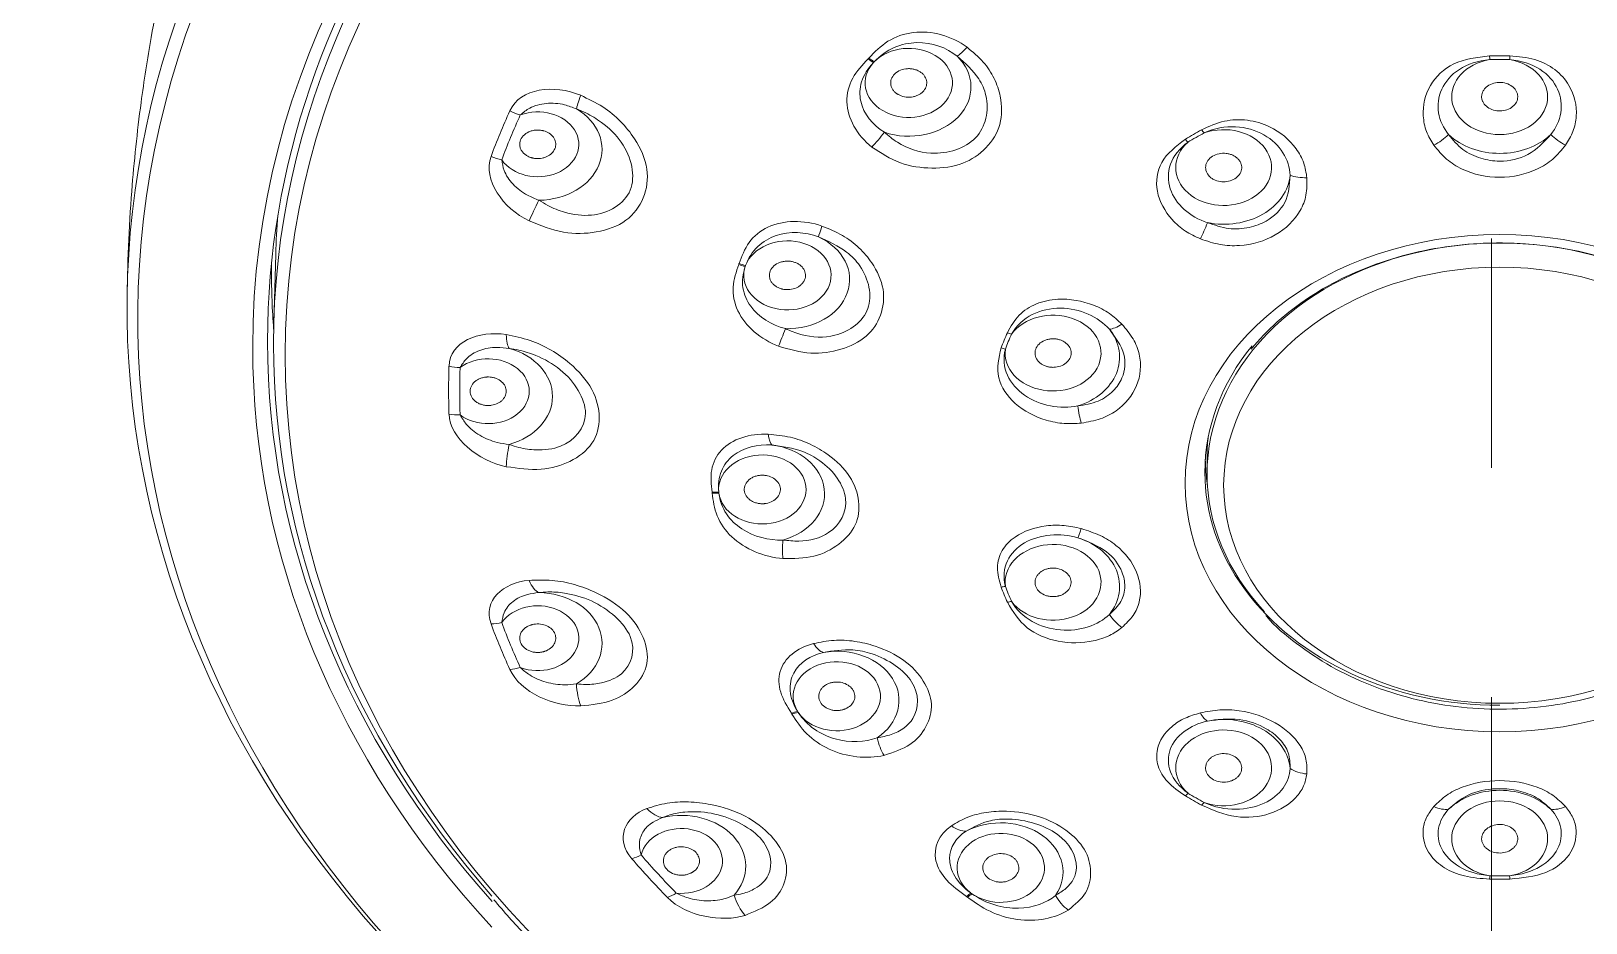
# Model space of a CAD drawing. Extents: x 900 to 2324, y -1513 to 827.
# Drawn here: x 1713.7 to 1756.74, y -724.29 to -699.6 of the extents above; entities that cross this region are included whole.
import ezdxf

# ---------------------------------------------------------------- set-up
doc = ezdxf.new("R2010")
doc.units = 0
doc.header["$LTSCALE"] = 4
doc.header["$MEASUREMENT"] = 0
doc.linetypes.add('CENTER2', pattern=[28.575, 19.05, -3.175, 3.175, -3.175])
doc.layers.add('1', color=7, linetype='CONTINUOUS')
doc.layers.add('Cneter', color=1, linetype='CENTER2', lineweight=13)

msp = doc.modelspace()

# ---------------------------------------------------------------- linework, layer by layer
at = {"layer": '1', "color": 7, "linetype": 'Continuous', "lineweight": 18}
for p, q in [((1720.476, -705.77), (1720.422, -707.663)), ((1746.257, -711.378), (1746.257, -711.863))]:
    msp.add_line(p, q, dxfattribs=at)
at = {"layer": '1', "color": 7, "linetype": 'Continuous', "lineweight": 13}
for centre, major_axis, ratio, start_param, end_param in [((1754.357, -707.536), (37.699, 0), 0.790155, 5.156583, 10.55138), ((1754.357, -708.345), (-34.52, 0), 0.790155, 3.141593, 6.283185), ((1737.998, -701.03), (1.209, 0), 0.790155, 2.51018, 8.762594), ((1739.738, -699.658), (-0.475, -0.643), 0.18333, 0.372338, 1.069202), ((1754.357, -711.678), (-14.424, 0), 0.790155, 4.69308, 4.731698), ((1754.357, -710.778), (21.895, 0), 0.790155, 2.493937, 2.495651), ((1754.357, -710.792), (21.709, 0), 0.790155, 2.493937, 2.495651), ((1737.998, -701.145), (-1.723, 0), 0.790155, 1.168192, 3.821397), ((1754.357, -701.412), (1.328, 0), 0.790155, 1.780257, 7.64452), ((1754.357, -711.684), (14.302, 0), 0.790155, 1.551487, 1.590105), ((1729.187, -700.877), (-0.385, -0.923), 0.069891, 5.30923, 5.987258), ((1754.357, -709.537), (-29.098, 0), 0.790155, 5.940229, 5.997824), ((1727.728, -702.73), (1.136, 0), 0.790155, 3.645275, 8.292777), ((1754.357, -709.567), (28.789, 0), 0.790155, 2.798636, 2.856231), ((1727.728, -702.874), (-1.779, 0), 0.790155, 1.589334, 4.065533), ((1737.121, -702.396), (-0.496, -0.628), 0.201371, 1.028996, 1.72586), ((1746.716, -703.374), (1.328, 0), 0.790155, 2.408576, 8.272839), ((1754.357, -711.678), (-14.424, 0), 0.790155, 5.321398, 5.360017), ((1754.357, -711.684), (14.302, 0), 0.790155, 2.179806, 2.218424), ((1752.549, -702.345), (-0.651, -0.465), 0.42584, 1.252545, 1.894), ((1754.357, -701.527), (-1.842, 0), 0.790155, 0.696206, 2.445387), ((1756.165, -702.345), (-0.651, 0.465), 0.42584, 1.247593, 1.889048), ((1746.716, -703.488), (-1.842, 0), 0.790155, 1.324524, 3.073705), ((1749.067, -703.239), (-0.797, -0.065), 0.516767, 0.830444, 1.4719), ((1727.772, -704.317), (-0.439, -0.898), 0.027536, 4.683208, 5.361237), ((1735.754, -704.565), (-0.262, -0.756), 0.015481, 5.319461, 6.016325), ((1746.141, -704.919), (-0.294, -0.744), 0.137649, 1.008542, 1.649998), ((1754.357, -711.863), (-8.1, 0), 0.790155, 3.141593, 5.631894), ((1734.64, -706.359), (1.209, 0), 0.790155, 2.879779, 9.132193), ((1734.64, -706.474), (-1.723, 0), 0.790155, 1.537791, 4.190996), ((1754.357, -710.778), (21.895, 0), 0.790155, 2.863537, 2.86525), ((1754.357, -710.792), (21.709, 0), 0.790155, 2.863537, 2.86525), ((1741.993, -708.51), (1.328, 0), 0.790155, 3.036895, 8.901158), ((1727.148, -707.432), (-0.155, -0.988), 0.252062, 5.362069, 6.040098), ((1734.566, -707.865), (-0.285, -0.748), 0.006264, 0.917112, 1.613975), ((1754.357, -711.678), (-14.424, 0), 0.790155, 5.949717, 5.988335), ((1754.357, -711.684), (14.302, 0), 0.790155, 2.808124, 2.846742), ((1741.993, -708.624), (-1.842, 0), 0.790155, 1.952843, 3.702024), ((1743.989, -707.259), (-0.58, -0.551), 0.3757, 0.441364, 1.082819), ((1754.357, -708.345), (-34.52, 0), 0.790155, 0, 0.629497), ((1726.357, -709.71), (-1.779, 0), 0.790155, 1.903493, 4.379692), ((1754.357, -709.537), (-29.098, 0), 0.790155, 6.254388, 6.311983), ((1726.357, -709.567), (1.136, 0), 0.790155, 3.959434, 8.606936), ((1754.357, -709.567), (28.789, 0), 0.790155, 3.112795, 3.17039), ((1742.872, -709.977), (0.098, -0.794), 0.237725, 4.681171, 5.322626), ((1727.148, -711.049), (-0.212, -0.977), 0.207528, 4.74651, 5.424539), ((1734.283, -710.278), (-0.037, -0.799), 0.234951, 5.362384, 6.059247), ((1733.945, -712.286), (1.209, 0), 0.790155, 3.249378, 9.501792), ((1733.945, -712.401), (-1.723, 0), 0.790155, 1.90739, 4.560595), ((1754.357, -710.778), (21.895, 0), 0.790155, 3.233136, 3.234849), ((1754.357, -710.792), (21.709, 0), 0.790155, 3.233136, 3.234849), ((1742.872, -712.87), (-0.208, -0.772), 0.056522, 0.242482, 0.883937), ((1741.993, -714.973), (-1.842, 0), 0.790155, 2.581161, 4.330343), ((1734.683, -713.694), (-0.061, -0.798), 0.212439, 4.718598, 5.415462), ((1741.993, -714.858), (1.328, 0), 0.790155, 3.665213, 9.529476), ((1727.772, -714.165), (0.091, -0.996), 0.432054, 5.368556, 6.046585), ((1727.728, -716.547), (-1.779, 0), 0.790155, 2.217652, 4.693852), ((1754.357, -711.678), (-14.424, 0), 0.790155, 0.29485, 0.333468), ((1754.357, -711.684), (14.302, 0), 0.790155, 3.436443, 3.475061), ((1754.357, -711.812), (8.162, 0), 0.790155, 3.665551, 4.712389), ((1727.728, -716.404), (1.136, 0), 0.790155, 4.273594, 8.921095), ((1743.989, -715.587), (0.511, -0.615), 0.556904, 4.516601, 5.158057), ((1754.357, -709.537), (-29.098, 0), 0.790155, 0.285362, 0.342957), ((1754.357, -709.567), (28.789, 0), 0.790155, 3.426954, 3.484549), ((1735.523, -716.025), (0.202, -0.774), 0.44544, 5.337326, 6.034189), ((1736.006, -718.012), (1.209, 0), 0.790155, 3.618977, 9.871391), ((1736.006, -718.127), (-1.723, 0), 0.790155, 2.276989, 4.930194), ((1729.187, -717.605), (0.03, -1), 0.3897, 4.764865, 5.442893), ((1754.357, -710.778), (21.895, 0), 0.790155, 3.602735, 3.604448), ((1754.357, -710.792), (21.709, 0), 0.790155, 3.602735, 3.604448), ((1746.141, -717.928), (0.189, -0.777), 0.318853, 5.403993, 6.045448), ((1746.716, -720.109), (-1.842, 0), 0.790155, 3.20948, 4.958661), ((1737.458, -719.096), (0.177, -0.78), 0.425202, 4.701083, 5.397947), ((1746.716, -719.994), (1.328, 0), 0.790155, 4.293532, 10.157795), ((1749.067, -719.607), (0.796, -0.078), 0.69797, 4.082197, 4.723652), ((1754.357, -711.678), (-14.424, 0), 0.790155, 0.923169, 0.961787), ((1754.357, -711.684), (14.302, 0), 0.790155, 4.064761, 4.10338), ((1754.357, -722.071), (-1.842, 0), 0.790155, 3.837798, 5.58698), ((1754.357, -721.956), (1.328, 0), 0.790155, 4.92185, 10.786113), ((1730.999, -720.415), (0.359, -0.933), 0.592247, 5.317737, 5.995766), ((1731.705, -722.715), (-1.779, 0), 0.790155, 2.531812, 5.008011), ((1752.549, -720.501), (0.6, -0.53), 0.607043, 5.181947, 5.823402), ((1756.165, -720.501), (0.6, 0.53), 0.607043, 3.601376, 4.242831), ((1731.705, -722.571), (1.136, 0), 0.790155, 4.587753, 9.235255), ((1739.306, -721.03), (0.458, -0.656), 0.61852, 5.225567, 5.92243), ((1740.546, -722.762), (1.209, 0), 0.790155, 3.988576, 10.24099), ((1740.546, -722.877), (-1.723, 0), 0.790155, 2.646588, 5.299793), ((1754.357, -709.537), (-29.098, 0), 0.790155, 0.599521, 0.657116), ((1754.357, -709.567), (28.789, 0), 0.790155, 3.741114, 3.798709), ((1754.357, -711.678), (-14.424, 0), 0.790155, 1.551487, 1.590105), ((1754.357, -711.684), (14.302, 0), 0.790155, 4.69308, 4.731698), ((1733.69, -723.341), (0.292, -0.956), 0.556219, 4.729444, 5.407473), ((1754.357, -710.792), (21.709, 0), 0.790155, 3.972334, 3.974047), ((1754.357, -710.778), (21.895, 0), 0.790155, 3.972334, 3.974047), ((1742.515, -723.341), (0.431, -0.674), 0.60329, 4.599472, 5.296335)]:
    msp.add_ellipse(centre, major_axis=major_axis, ratio=ratio, start_param=start_param, end_param=end_param, dxfattribs=at)
at = {"layer": '1', "color": 7, "linetype": 'Continuous', "lineweight": 18}
for centre, major_axis, ratio, start_param, end_param in [((1754.357, -708.18), (34.11, 0), 0.790155, 0, 3.141593), ((1754.357, -707.254), (-37.999, 0), 0.790155, 5.627397, 6.920378), ((1754.357, -708.266), (-33.944, 0), 0.790155, 5.595275, 6.283185), ((1737.022, -699.976), (-0.579, 0.552), 0.489427, 1.773217, 2.007632), ((1737.044, -699.953), (0.578, -0.553), 0.488794, 4.91568, 5.150095), ((1754.081, -699.895), (-0.012, 0.8), 0.011834, 2.076794, 2.23044), ((1754.633, -699.895), (-0.012, -0.8), 0.011834, 0.911152, 1.064799), ((1727.245, -701.305), (-0.911, 0.412), 0.577214, 1.512063, 1.825951), ((1746.176, -701.925), (0.386, -0.701), 0.350617, 5.125372, 5.279019), ((1745.729, -702.181), (-0.41, 0.687), 0.369764, 1.971146, 2.124793), ((1726.733, -702.551), (0.937, -0.348), 0.588121, 4.613484, 4.927372), ((1754.357, -706.373), (-33.89, 0), 0.790155, 6.220452, 6.260703), ((1754.357, -706.25), (-34, 0), 0.790155, 6.274055, 6.283185), ((1754.357, -706.25), (-34, 0), 0.790155, 0, 0.059494), ((1733.472, -705.621), (-0.753, 0.27), 0.589653, 1.54494, 1.779354), ((1733.482, -705.593), (0.752, -0.272), 0.589366, 4.687755, 4.92217), ((1740.843, -707.495), (0.733, -0.321), 0.579144, 4.807386, 4.961032), ((1754.357, -711.863), (-8.1, 0), 0.790155, 5.631894, 6.283185), ((1754.357, -708.18), (34.11, 0), 0.790155, 3.141593, 3.755087), ((1754.357, -708.266), (-33.944, 0), 0.790155, 0, 0.605935), ((1740.673, -707.91), (-0.747, 0.287), 0.586457, 1.638854, 1.792501), ((1754.357, -711.812), (8.162, 0), 0.790155, 2.567172, 3.141593), ((1725.58, -708.299), (-0.999, 0.036), 0.612653, 1.279239, 1.593127), ((1725.58, -709.609), (0.999, 0.036), 0.612653, 4.37617, 4.690058), ((1754.357, -711.378), (8.1, 0), 0.790155, 3.061138, 3.141593), ((1754.357, -711.378), (8.15, 0), 0.790155, 3.152785, 3.260973), ((1754.357, -711.812), (8.162, 0), 0.790155, 3.141593, 3.665552), ((1754.357, -711.863), (-8.1, 0), 0.790155, 0, 0.637449), ((1732.739, -711.87), (0.795, 0.092), 0.610341, 4.407184, 4.641599), ((1732.743, -711.899), (-0.794, -0.094), 0.610244, 1.264274, 1.498689), ((1740.673, -714.478), (0.747, 0.287), 0.586457, 4.337038, 4.490685), ((1740.843, -714.893), (-0.733, -0.321), 0.579144, 1.168506, 1.322153), ((1726.733, -715.358), (-0.937, -0.348), 0.588121, 1.041925, 1.355813), ((1727.245, -716.603), (0.911, 0.412), 0.577214, 4.143346, 4.457234), ((1734.916, -717.934), (0.677, 0.426), 0.548886, 4.145622, 4.380037), ((1734.933, -717.961), (-0.676, -0.427), 0.548418, 1.002967, 1.237381), ((1745.729, -720.206), (0.41, 0.687), 0.369764, 4.004746, 4.158392), ((1746.176, -720.463), (-0.386, -0.701), 0.350617, 0.85052, 1.004166), ((1730.589, -721.789), (-0.756, -0.654), 0.50602, 0.844351, 1.158239), ((1754.081, -722.492), (0.012, 0.8), 0.011834, 3.899098, 4.052745), ((1754.633, -722.492), (0.012, -0.8), 0.011834, 5.372033, 5.52568), ((1731.563, -722.849), (0.716, 0.699), 0.485274, 3.956021, 4.26991), ((1739.718, -722.968), (0.468, 0.649), 0.413301, 3.957805, 4.19222), ((1739.746, -722.988), (-0.467, -0.65), 0.412525, 0.815539, 1.049953)]:
    msp.add_ellipse(centre, major_axis=major_axis, ratio=ratio, start_param=start_param, end_param=end_param, dxfattribs=at)
at = {"layer": '1', "color": 7, "linetype": 'Continuous', "lineweight": 13}
for centre, major_axis in [((1754.357, -708.558), (33.622, 0)), ((1754.357, -712.112), (-8.709, 0)), ((1754.357, -712.169), (7.641, 0))]:
    msp.add_ellipse(centre, major_axis=major_axis, ratio=0.790155, dxfattribs=at)
at = {"layer": '1', "color": 7, "linetype": 'Continuous', "lineweight": 18}
for points, knots in [([(1726.935, -678.841), (1726.449, -679.398), (1725.618, -680.404), (1724.595, -681.769), (1723.808, -682.897), (1723.108, -683.964), (1722.387, -685.141), (1721.577, -686.572), (1720.786, -688.113), (1720.057, -689.695), (1719.419, -691.225), (1718.811, -692.856), (1718.18, -694.791), (1717.668, -696.675), (1717.283, -698.39), (1716.991, -699.914), (1716.702, -701.783), (1716.445, -704.229), (1716.367, -706.073), (1716.358, -707.1)], [0, 0, 0, 0, 0.073159, 0.128421, 0.166706, 0.205894, 0.252033, 0.300947, 0.366045, 0.420507, 0.470557, 0.527281, 0.590481, 0.669456, 0.716247, 0.761084, 0.820335, 0.900163, 1, 1, 1, 1]), ([(1738.297, -700.714), (1738.284, -700.706), (1738.256, -700.691), (1738.197, -700.666), (1738.117, -700.644), (1738.015, -700.633), (1737.879, -700.64), (1737.717, -700.69), (1737.568, -700.807), (1737.503, -700.937), (1737.495, -701.047), (1737.51, -701.128), (1737.545, -701.204), (1737.599, -701.273), (1737.65, -701.316), (1737.688, -701.341), (1737.715, -701.356), (1737.79, -701.395), (1737.929, -701.431), (1738.088, -701.424), (1738.206, -701.392), (1738.287, -701.355), (1738.358, -701.308), (1738.436, -701.231), (1738.498, -701.115), (1738.503, -700.963), (1738.447, -700.844), (1738.38, -700.774), (1738.335, -700.738), (1738.31, -700.722), (1738.297, -700.714)], [0, 0, 0, 0, 0.015625, 0.03125, 0.0625, 0.09375, 0.125, 0.1875, 0.25, 0.3125, 0.34375, 0.375, 0.40625, 0.4375, 0.46875, 0.476562, 0.484375, 0.5, 0.5625, 0.625, 0.65625, 0.6875, 0.71875, 0.75, 0.8125, 0.875, 0.9375, 0.96875, 0.984375, 1, 1, 1, 1]), ([(1754.857, -701.412), (1754.857, -701.399), (1754.855, -701.372), (1754.845, -701.32), (1754.821, -701.257), (1754.772, -701.187), (1754.686, -701.106), (1754.543, -701.034), (1754.341, -701.006), (1754.14, -701.044), (1754.002, -701.125), (1753.923, -701.21), (1753.881, -701.282), (1753.862, -701.346), (1753.857, -701.392), (1753.857, -701.418), (1753.859, -701.456), (1753.871, -701.514), (1753.916, -701.61), (1754.014, -701.713), (1754.181, -701.792), (1754.373, -701.817), (1754.564, -701.783), (1754.725, -701.694), (1754.814, -701.586), (1754.851, -701.488), (1754.857, -701.437), (1754.857, -701.412)], [0, 0, 0, 0, 0.015625, 0.03125, 0.0625, 0.09375, 0.125, 0.1875, 0.25, 0.3125, 0.375, 0.40625, 0.4375, 0.46875, 0.484375, 0.492188, 0.5, 0.53125, 0.5625, 0.625, 0.6875, 0.75, 0.8125, 0.875, 0.9375, 0.96875, 1, 1, 1, 1]), ([(1728.8, -701.752), (1728.692, -701.709), (1728.422, -701.603), (1727.962, -701.573), (1727.526, -701.685), (1727.328, -701.849), (1727.245, -701.918)], [0, 0, 0, 0, 0.200427, 0.49953, 0.790892, 1, 1, 1, 1]), ([(1727.882, -702.354), (1727.874, -702.352), (1727.857, -702.348), (1727.823, -702.342), (1727.763, -702.334), (1727.676, -702.334), (1727.573, -702.351), (1727.446, -702.396), (1727.313, -702.489), (1727.224, -702.645), (1727.224, -702.789), (1727.269, -702.895), (1727.323, -702.967), (1727.394, -703.028), (1727.464, -703.068), (1727.516, -703.089), (1727.547, -703.099), (1727.566, -703.104), (1727.582, -703.108), (1727.598, -703.112), (1727.626, -703.117), (1727.714, -703.129), (1727.825, -703.123), (1727.941, -703.09), (1728.046, -703.041), (1728.152, -702.954), (1728.226, -702.821), (1728.234, -702.673), (1728.173, -702.532), (1728.072, -702.436), (1727.972, -702.383), (1727.915, -702.363), (1727.886, -702.355), (1727.882, -702.354)], [0, 0, 0, 0, 0.007812, 0.015625, 0.03125, 0.0625, 0.09375, 0.125, 0.1875, 0.25, 0.3125, 0.34375, 0.375, 0.40625, 0.4375, 0.453125, 0.460938, 0.46875, 0.472656, 0.476562, 0.484375, 0.5, 0.5625, 0.59375, 0.625, 0.6875, 0.75, 0.8125, 0.875, 0.9375, 0.96875, 0.996094, 1, 1, 1, 1]), ([(1726.733, -703.163), (1726.747, -703.26), (1726.782, -703.492), (1727.026, -703.849), (1727.384, -704.13), (1727.654, -704.237), (1727.76, -704.279)], [0, 0, 0, 0, 0.208279, 0.500324, 0.801781, 1, 1, 1, 1]), ([(1747.12, -703.141), (1747.111, -703.131), (1747.09, -703.11), (1747.043, -703.073), (1746.976, -703.033), (1746.885, -702.999), (1746.755, -702.974), (1746.585, -702.981), (1746.401, -703.053), (1746.267, -703.177), (1746.215, -703.306), (1746.215, -703.412), (1746.235, -703.49), (1746.267, -703.55), (1746.296, -703.589), (1746.315, -703.611), (1746.346, -703.641), (1746.398, -703.682), (1746.506, -703.739), (1746.662, -703.776), (1746.856, -703.763), (1747.03, -703.694), (1747.159, -703.578), (1747.223, -703.431), (1747.215, -703.302), (1747.172, -703.206), (1747.139, -703.162), (1747.12, -703.141)], [0, 0, 0, 0, 0.015625, 0.03125, 0.0625, 0.09375, 0.125, 0.1875, 0.25, 0.3125, 0.375, 0.40625, 0.4375, 0.46875, 0.484375, 0.492188, 0.5, 0.53125, 0.5625, 0.625, 0.6875, 0.75, 0.8125, 0.875, 0.9375, 0.96875, 1, 1, 1, 1]), ([(1747.477, -708.402), (1747.695, -708.135), (1748.182, -707.625), (1749.069, -706.945), (1750.085, -706.374), (1751.203, -705.929), (1752.393, -705.623), (1753.458, -705.485), (1754.115, -705.462), (1754.357, -705.462)], [0, 0, 0, 0, 0.148784, 0.301881, 0.454578, 0.607051, 0.759409, 0.911703, 1, 1, 1, 1]), ([(1754.357, -705.462), (1754.573, -705.462), (1755.203, -705.481), (1756.242, -705.608), (1757.434, -705.905), (1758.556, -706.338), (1759.569, -706.903), (1760.283, -707.411), (1760.612, -707.748), (1760.688, -707.832)], [0, 0, 0, 0, 0.088697, 0.260068, 0.431487, 0.602833, 0.774127, 0.945438, 1, 1, 1, 1]), ([(1734.774, -705.978), (1734.758, -705.975), (1734.726, -705.969), (1734.659, -705.963), (1734.574, -705.965), (1734.474, -705.983), (1734.35, -706.029), (1734.222, -706.122), (1734.137, -706.274), (1734.136, -706.414), (1734.178, -706.518), (1734.229, -706.589), (1734.297, -706.65), (1734.378, -706.699), (1734.446, -706.724), (1734.493, -706.737), (1734.525, -706.744), (1734.613, -706.758), (1734.759, -706.752), (1734.904, -706.701), (1734.999, -706.637), (1735.058, -706.58), (1735.102, -706.515), (1735.14, -706.421), (1735.145, -706.295), (1735.08, -706.152), (1734.973, -706.057), (1734.879, -706.011), (1734.821, -705.99), (1734.79, -705.982), (1734.774, -705.978)], [0, 0, 0, 0, 0.015625, 0.03125, 0.0625, 0.09375, 0.125, 0.1875, 0.25, 0.3125, 0.34375, 0.375, 0.40625, 0.4375, 0.46875, 0.476562, 0.484375, 0.5, 0.5625, 0.625, 0.65625, 0.6875, 0.71875, 0.75, 0.8125, 0.875, 0.9375, 0.96875, 0.984375, 1, 1, 1, 1]), ([(1726.938, -708.382), (1726.824, -708.367), (1726.541, -708.33), (1726.111, -708.411), (1725.754, -708.622), (1725.632, -708.827), (1725.58, -708.912)], [0, 0, 0, 0, 0.200427, 0.49953, 0.790892, 1, 1, 1, 1]), ([(1742.147, -708.134), (1742.132, -708.13), (1742.1, -708.123), (1742.034, -708.114), (1741.95, -708.114), (1741.851, -708.128), (1741.727, -708.168), (1741.595, -708.253), (1741.5, -708.397), (1741.483, -708.559), (1741.538, -708.688), (1741.617, -708.774), (1741.69, -708.827), (1741.761, -708.861), (1741.814, -708.879), (1741.846, -708.887), (1741.893, -708.898), (1741.965, -708.907), (1742.095, -708.902), (1742.249, -708.86), (1742.396, -708.76), (1742.485, -708.623), (1742.503, -708.469), (1742.447, -708.321), (1742.344, -708.22), (1742.238, -708.162), (1742.178, -708.142), (1742.147, -708.134)], [0, 0, 0, 0, 0.015625, 0.03125, 0.0625, 0.09375, 0.125, 0.1875, 0.25, 0.3125, 0.375, 0.40625, 0.4375, 0.46875, 0.484375, 0.492188, 0.5, 0.53125, 0.5625, 0.625, 0.6875, 0.75, 0.8125, 0.875, 0.9375, 0.96875, 1, 1, 1, 1]), ([(1726.357, -709.172), (1726.348, -709.172), (1726.331, -709.172), (1726.296, -709.174), (1726.236, -709.182), (1726.153, -709.203), (1726.062, -709.244), (1725.958, -709.318), (1725.868, -709.439), (1725.845, -709.609), (1725.901, -709.745), (1725.986, -709.836), (1726.065, -709.891), (1726.156, -709.932), (1726.238, -709.952), (1726.296, -709.96), (1726.33, -709.962), (1726.35, -709.962), (1726.367, -709.962), (1726.383, -709.962), (1726.412, -709.96), (1726.5, -709.95), (1726.604, -709.917), (1726.701, -709.857), (1726.782, -709.785), (1726.848, -709.676), (1726.866, -709.532), (1726.816, -709.389), (1726.704, -709.269), (1726.57, -709.203), (1726.454, -709.177), (1726.392, -709.172), (1726.361, -709.172), (1726.357, -709.172)], [0, 0, 0, 0, 0.007812, 0.015625, 0.03125, 0.0625, 0.09375, 0.125, 0.1875, 0.25, 0.3125, 0.34375, 0.375, 0.40625, 0.4375, 0.453125, 0.460938, 0.46875, 0.472656, 0.476562, 0.484375, 0.5, 0.5625, 0.59375, 0.625, 0.6875, 0.75, 0.8125, 0.875, 0.9375, 0.96875, 0.996094, 1, 1, 1, 1]), ([(1725.58, -710.222), (1725.631, -710.31), (1725.754, -710.523), (1726.112, -710.804), (1726.542, -710.987), (1726.826, -711.024), (1726.938, -711.039)], [0, 0, 0, 0, 0.208279, 0.500324, 0.801781, 1, 1, 1, 1]), ([(1733.896, -711.893), (1733.879, -711.894), (1733.847, -711.898), (1733.782, -711.911), (1733.703, -711.937), (1733.618, -711.983), (1733.524, -712.061), (1733.447, -712.185), (1733.437, -712.351), (1733.5, -712.481), (1733.587, -712.567), (1733.667, -712.619), (1733.758, -712.656), (1733.856, -712.678), (1733.931, -712.682), (1733.981, -712.681), (1734.013, -712.678), (1734.102, -712.666), (1734.236, -712.619), (1734.347, -712.53), (1734.407, -712.443), (1734.435, -712.373), (1734.447, -712.3), (1734.44, -712.201), (1734.387, -712.083), (1734.26, -711.968), (1734.117, -711.91), (1734.009, -711.893), (1733.945, -711.891), (1733.912, -711.892), (1733.896, -711.893)], [0, 0, 0, 0, 0.015625, 0.03125, 0.0625, 0.09375, 0.125, 0.1875, 0.25, 0.3125, 0.34375, 0.375, 0.40625, 0.4375, 0.46875, 0.476562, 0.484375, 0.5, 0.5625, 0.625, 0.65625, 0.6875, 0.71875, 0.75, 0.8125, 0.875, 0.9375, 0.96875, 0.984375, 1, 1, 1, 1]), ([(1747.887, -715.777), (1747.893, -715.786), (1748.126, -716.075), (1748.725, -716.563), (1749.676, -717.21), (1750.757, -717.721), (1751.92, -718.095), (1753.143, -718.321), (1754.394, -718.394), (1755.645, -718.312), (1756.867, -718.077), (1758.029, -717.693), (1759.106, -717.169), (1760.07, -716.516), (1760.897, -715.751), (1761.567, -714.89), (1762.063, -713.956), (1762.366, -712.991), (1762.452, -712.285), (1762.457, -711.915), (1762.457, -711.863)], [0, 0, 0, 0, 0.001863, 0.063469, 0.125304, 0.187297, 0.249386, 0.311528, 0.373702, 0.435903, 0.498134, 0.560396, 0.622683, 0.684966, 0.747192, 0.809278, 0.871128, 0.932666, 0.990473, 1, 1, 1, 1]), ([(1741.838, -714.483), (1741.823, -714.487), (1741.792, -714.496), (1741.732, -714.52), (1741.664, -714.558), (1741.595, -714.616), (1741.524, -714.706), (1741.481, -714.836), (1741.51, -714.996), (1741.617, -715.135), (1741.757, -715.214), (1741.885, -715.247), (1741.984, -715.256), (1742.067, -715.25), (1742.123, -715.24), (1742.155, -715.232), (1742.201, -715.219), (1742.266, -715.192), (1742.368, -715.129), (1742.461, -715.023), (1742.505, -714.873), (1742.476, -714.721), (1742.376, -714.589), (1742.219, -714.495), (1742.061, -714.461), (1741.932, -714.464), (1741.869, -714.475), (1741.838, -714.483)], [0, 0, 0, 0, 0.015625, 0.03125, 0.0625, 0.09375, 0.125, 0.1875, 0.25, 0.3125, 0.375, 0.40625, 0.4375, 0.46875, 0.484375, 0.492188, 0.5, 0.53125, 0.5625, 0.625, 0.6875, 0.75, 0.8125, 0.875, 0.9375, 0.96875, 1, 1, 1, 1]), ([(1727.76, -715.142), (1727.652, -715.155), (1727.383, -715.186), (1727.026, -715.366), (1726.783, -715.653), (1726.747, -715.877), (1726.733, -715.971)], [0, 0, 0, 0, 0.200427, 0.49953, 0.790892, 1, 1, 1, 1]), ([(1743.554, -715.747), (1743.245, -716.045), (1742.739, -716.221), (1741.927, -716.153), (1741.656, -716.075), (1741.181, -715.81), (1740.979, -715.618), (1740.843, -715.383)], [0, 0, 0, 0, 0.5, 0.5, 0.75, 0.75, 1, 1, 1, 1]), ([(1727.573, -716.028), (1727.565, -716.03), (1727.548, -716.035), (1727.516, -716.045), (1727.462, -716.067), (1727.391, -716.108), (1727.321, -716.169), (1727.251, -716.264), (1727.213, -716.401), (1727.256, -716.569), (1727.364, -716.685), (1727.48, -716.75), (1727.577, -716.784), (1727.679, -716.8), (1727.765, -716.799), (1727.823, -716.792), (1727.856, -716.786), (1727.875, -716.781), (1727.891, -716.777), (1727.907, -716.773), (1727.933, -716.764), (1728.013, -716.733), (1728.099, -716.676), (1728.168, -716.595), (1728.217, -716.507), (1728.238, -716.388), (1728.198, -716.246), (1728.095, -716.122), (1727.941, -716.036), (1727.787, -716.006), (1727.667, -716.01), (1727.606, -716.02), (1727.577, -716.027), (1727.573, -716.028)], [0, 0, 0, 0, 0.007812, 0.015625, 0.03125, 0.0625, 0.09375, 0.125, 0.1875, 0.25, 0.3125, 0.34375, 0.375, 0.40625, 0.4375, 0.453125, 0.460938, 0.46875, 0.472656, 0.476562, 0.484375, 0.5, 0.5625, 0.59375, 0.625, 0.6875, 0.75, 0.8125, 0.875, 0.9375, 0.96875, 0.996094, 1, 1, 1, 1]), ([(1727.245, -717.216), (1727.327, -717.288), (1727.525, -717.46), (1727.962, -717.642), (1728.423, -717.713), (1728.693, -717.681), (1728.8, -717.669)], [0, 0, 0, 0, 0.208279, 0.500324, 0.801781, 1, 1, 1, 1]), ([(1735.781, -717.659), (1735.766, -717.665), (1735.738, -717.678), (1735.683, -717.709), (1735.621, -717.756), (1735.564, -717.823), (1735.511, -717.922), (1735.496, -718.059), (1735.562, -718.217), (1735.681, -718.321), (1735.801, -718.375), (1735.899, -718.401), (1736.002, -718.41), (1736.103, -718.402), (1736.175, -718.385), (1736.22, -718.369), (1736.249, -718.358), (1736.327, -718.321), (1736.43, -718.239), (1736.493, -718.124), (1736.509, -718.026), (1736.503, -717.953), (1736.481, -717.881), (1736.429, -717.791), (1736.325, -717.696), (1736.155, -717.625), (1735.995, -717.611), (1735.886, -717.627), (1735.825, -717.643), (1735.796, -717.654), (1735.781, -717.659)], [0, 0, 0, 0, 0.015625, 0.03125, 0.0625, 0.09375, 0.125, 0.1875, 0.25, 0.3125, 0.34375, 0.375, 0.40625, 0.4375, 0.46875, 0.476562, 0.484375, 0.5, 0.5625, 0.625, 0.65625, 0.6875, 0.71875, 0.75, 0.8125, 0.875, 0.9375, 0.96875, 0.984375, 1, 1, 1, 1]), ([(1746.311, -719.762), (1746.302, -719.773), (1746.283, -719.795), (1746.253, -719.842), (1746.226, -719.904), (1746.213, -719.983), (1746.222, -720.089), (1746.284, -720.214), (1746.427, -720.33), (1746.618, -720.393), (1746.789, -720.391), (1746.917, -720.359), (1747.005, -720.32), (1747.067, -720.277), (1747.105, -720.243), (1747.125, -720.222), (1747.152, -720.19), (1747.185, -720.138), (1747.22, -720.039), (1747.217, -719.91), (1747.141, -719.769), (1747.004, -719.66), (1746.825, -719.599), (1746.628, -719.595), (1746.475, -719.641), (1746.373, -719.703), (1746.33, -719.742), (1746.311, -719.762)], [0, 0, 0, 0, 0.015625, 0.03125, 0.0625, 0.09375, 0.125, 0.1875, 0.25, 0.3125, 0.375, 0.40625, 0.4375, 0.46875, 0.484375, 0.492188, 0.5, 0.53125, 0.5625, 0.625, 0.6875, 0.75, 0.8125, 0.875, 0.9375, 0.96875, 1, 1, 1, 1]), ([(1731.186, -721.37), (1731.094, -721.408), (1730.865, -721.502), (1730.616, -721.758), (1730.51, -722.088), (1730.566, -722.31), (1730.589, -722.402)], [0, 0, 0, 0, 0.200427, 0.49953, 0.790892, 1, 1, 1, 1]), ([(1753.857, -721.956), (1753.857, -721.969), (1753.859, -721.996), (1753.869, -722.048), (1753.894, -722.111), (1753.942, -722.181), (1754.028, -722.262), (1754.171, -722.334), (1754.374, -722.362), (1754.574, -722.324), (1754.712, -722.243), (1754.791, -722.158), (1754.833, -722.086), (1754.852, -722.022), (1754.857, -721.976), (1754.857, -721.95), (1754.855, -721.912), (1754.843, -721.854), (1754.798, -721.758), (1754.7, -721.655), (1754.534, -721.576), (1754.341, -721.551), (1754.151, -721.585), (1753.989, -721.674), (1753.9, -721.782), (1753.863, -721.88), (1753.857, -721.931), (1753.857, -721.956)], [0, 0, 0, 0, 0.015625, 0.03125, 0.0625, 0.09375, 0.125, 0.1875, 0.25, 0.3125, 0.375, 0.40625, 0.4375, 0.46875, 0.484375, 0.492188, 0.5, 0.53125, 0.5625, 0.625, 0.6875, 0.75, 0.8125, 0.875, 0.9375, 0.96875, 1, 1, 1, 1]), ([(1731.41, -722.252), (1731.404, -722.256), (1731.39, -722.264), (1731.363, -722.282), (1731.32, -722.316), (1731.269, -722.372), (1731.226, -722.447), (1731.197, -722.555), (1731.214, -722.695), (1731.321, -722.843), (1731.468, -722.928), (1731.604, -722.961), (1731.71, -722.969), (1731.814, -722.96), (1731.895, -722.938), (1731.947, -722.917), (1731.976, -722.903), (1731.993, -722.894), (1732.006, -722.886), (1732.019, -722.879), (1732.041, -722.864), (1732.105, -722.815), (1732.164, -722.74), (1732.198, -722.646), (1732.21, -722.55), (1732.183, -722.431), (1732.09, -722.306), (1731.944, -722.214), (1731.764, -722.17), (1731.606, -722.179), (1731.493, -722.211), (1731.439, -722.236), (1731.414, -722.25), (1731.41, -722.252)], [0, 0, 0, 0, 0.007812, 0.015625, 0.03125, 0.0625, 0.09375, 0.125, 0.1875, 0.25, 0.3125, 0.34375, 0.375, 0.40625, 0.4375, 0.453125, 0.460938, 0.46875, 0.472656, 0.476562, 0.484375, 0.5, 0.5625, 0.59375, 0.625, 0.6875, 0.75, 0.8125, 0.875, 0.9375, 0.96875, 0.996094, 1, 1, 1, 1]), ([(1740.175, -722.498), (1740.164, -722.507), (1740.143, -722.528), (1740.106, -722.572), (1740.07, -722.633), (1740.047, -722.712), (1740.043, -722.82), (1740.092, -722.952), (1740.226, -723.08), (1740.384, -723.143), (1740.521, -723.16), (1740.624, -723.156), (1740.724, -723.135), (1740.815, -723.099), (1740.874, -723.062), (1740.909, -723.035), (1740.931, -723.015), (1740.986, -722.959), (1741.045, -722.853), (1741.051, -722.728), (1741.021, -722.632), (1740.983, -722.565), (1740.929, -722.505), (1740.84, -722.436), (1740.699, -722.376), (1740.508, -722.359), (1740.353, -722.392), (1740.258, -722.438), (1740.209, -722.47), (1740.186, -722.488), (1740.175, -722.498)], [0, 0, 0, 0, 0.015625, 0.03125, 0.0625, 0.09375, 0.125, 0.1875, 0.25, 0.3125, 0.34375, 0.375, 0.40625, 0.4375, 0.46875, 0.476562, 0.484375, 0.5, 0.5625, 0.625, 0.65625, 0.6875, 0.71875, 0.75, 0.8125, 0.875, 0.9375, 0.96875, 0.984375, 1, 1, 1, 1]), ([(1726.513, -723.644), (1726.791, -723.976), (1727.57, -724.854), (1728.986, -726.199), (1730.754, -727.663), (1732.66, -729.015), (1734.688, -730.251), (1736.827, -731.361), (1739.066, -732.341), (1741.391, -733.185), (1743.789, -733.887), (1746.248, -734.445), (1748.752, -734.854), (1751.288, -735.113), (1753.841, -735.22), (1756.397, -735.174), (1758.942, -734.977), (1761.461, -734.628), (1763.94, -734.13), (1766.365, -733.485), (1768.722, -732.698), (1770.998, -731.772), (1773.179, -730.712), (1775.255, -729.526), (1777.211, -728.218), (1779.042, -726.798), (1780.719, -725.267), (1781.873, -724.092), (1782.422, -723.41), (1782.511, -723.296)], [0, 0, 0, 0, 0.02283, 0.061557, 0.100301, 0.139057, 0.177824, 0.216598, 0.255377, 0.29416, 0.332945, 0.371732, 0.410519, 0.449308, 0.488097, 0.526887, 0.565678, 0.60447, 0.643263, 0.682058, 0.720853, 0.759649, 0.798445, 0.83724, 0.876031, 0.914818, 0.953596, 0.992363, 1, 1, 1, 1]), ([(1731.563, -723.462), (1731.669, -723.51), (1731.923, -723.626), (1732.396, -723.694), (1732.843, -723.651), (1733.072, -723.557), (1733.163, -723.52)], [0, 0, 0, 0, 0.208279, 0.500324, 0.801781, 1, 1, 1, 1]), ([(1742.063, -723.524), (1741.823, -723.73), (1741.451, -723.867), (1740.824, -723.881), (1740.601, -723.854), (1740.161, -723.723), (1739.943, -723.618), (1739.746, -723.478)], [0, 0, 0, 0, 0.5, 0.5, 0.75, 0.75, 1, 1, 1, 1])]:
    msp.add_open_spline(points, degree=3, knots=knots, dxfattribs=at)
at = {"layer": '1', "color": 7, "linetype": 'Continuous', "lineweight": 13}
for points, knots in [([(1739.613, -700.044), (1739.192, -699.733), (1738.634, -699.572), (1737.868, -699.666), (1737.627, -699.752), (1737.219, -700.007), (1737.056, -700.174), (1736.896, -700.341)], [0, 0, 0, 0, 0.5, 0.5, 0.75, 0.75, 1, 1, 1, 1]), ([(1739.613, -700.044), (1739.77, -700.174), (1740.074, -700.427), (1740.383, -700.902), (1740.581, -701.49), (1740.59, -702.194), (1740.183, -702.857), (1739.512, -703.318), (1738.647, -703.427), (1737.734, -703.3), (1737.23, -702.972), (1736.974, -702.805)], [0, 0, 0, 0, 0.087607, 0.169371, 0.250856, 0.377447, 0.501128, 0.621802, 0.747777, 0.872041, 1, 1, 1, 1]), ([(1737.044, -700.443), (1737.207, -700.276), (1737.394, -700.143), (1737.798, -699.964), (1738.012, -699.92), (1738.642, -699.904), (1739.045, -700.053), (1739.338, -700.289)], [0, 0, 0, 0, 0.25, 0.25, 0.5, 0.5, 1, 1, 1, 1]), ([(1736.874, -700.365), (1736.715, -700.53), (1736.555, -700.702), (1736.338, -701.102), (1736.282, -701.327), (1736.3, -702.012), (1736.566, -702.483), (1736.974, -702.805)], [0, 0, 0, 0, 0.25, 0.25, 0.5, 0.5, 1, 1, 1, 1]), ([(1737.323, -702.398), (1736.998, -702.197), (1736.747, -701.886), (1736.632, -701.365), (1736.637, -701.181), (1736.752, -700.816), (1736.864, -700.634), (1737.022, -700.466)], [0, 0, 0, 0, 0.5, 0.5, 0.75, 0.75, 1, 1, 1, 1]), ([(1737.323, -702.398), (1737.439, -702.494), (1737.805, -702.797), (1738.751, -703.111), (1739.564, -702.845), (1740.127, -702.254), (1740.268, -701.621), (1739.921, -700.803), (1739.561, -700.486), (1739.338, -700.289)], [0, 0, 0, 0, 0.080562, 0.253207, 0.499831, 0.500495, 0.747529, 0.843295, 1, 1, 1, 1]), ([(1752.534, -702.754), (1752.459, -702.631), (1752.306, -702.377), (1752.196, -701.806), (1752.343, -701.083), (1753.059, -700.4), (1753.73, -700.323), (1754.079, -700.283)], [0, 0, 0, 0, 0.121003, 0.24993, 0.500418, 0.740079, 1, 1, 1, 1]), ([(1752.944, -702.46), (1752.652, -702.105), (1752.56, -701.631), (1752.85, -700.995), (1753.015, -700.802), (1753.466, -700.511), (1753.756, -700.415), (1754.081, -700.386)], [0, 0, 0, 0, 0.5, 0.5, 0.75, 0.75, 1, 1, 1, 1]), ([(1754.633, -700.386), (1754.956, -700.415), (1755.246, -700.509), (1755.698, -700.8), (1755.865, -700.996), (1756.153, -701.626), (1756.061, -702.107), (1755.771, -702.46)], [0, 0, 0, 0, 0.25, 0.25, 0.5, 0.5, 1, 1, 1, 1]), ([(1754.636, -700.283), (1754.873, -700.302), (1755.324, -700.339), (1755.914, -700.637), (1756.385, -701.169), (1756.528, -701.807), (1756.41, -702.378), (1756.256, -702.63), (1756.181, -702.754)], [0, 0, 0, 0, 0.178327, 0.339125, 0.500023, 0.752204, 0.878517, 1, 1, 1, 1]), ([(1728.917, -701.374), (1729.125, -701.473), (1729.528, -701.664), (1730.037, -702.085), (1730.496, -702.658), (1730.829, -703.409), (1730.71, -704.238), (1730.219, -704.902), (1729.381, -705.199), (1728.42, -705.224), (1727.804, -704.977), (1727.487, -704.85)], [0, 0, 0, 0, 0.087456, 0.169153, 0.25014, 0.377375, 0.499739, 0.622279, 0.749894, 0.871256, 1, 1, 1, 1]), ([(1727.76, -704.279), (1727.842, -704.33), (1728.065, -704.47), (1728.556, -704.658), (1729.459, -704.78), (1730.13, -704.382), (1730.445, -703.617), (1730.265, -702.816), (1729.58, -702.164), (1729.127, -701.884), (1728.886, -701.787), (1728.8, -701.752)], [0, 0, 0, 0, 0.046355, 0.127416, 0.254336, 0.50001, 0.500136, 0.746142, 0.872777, 0.954138, 1, 1, 1, 1]), ([(1746.106, -702.33), (1746.311, -702.236), (1746.701, -702.056), (1747.38, -702.029), (1748.12, -702.25), (1748.665, -702.711), (1748.954, -703.238), (1748.999, -703.518), (1749.022, -703.656)], [0, 0, 0, 0, 0.178327, 0.339125, 0.500023, 0.752204, 0.878517, 1, 1, 1, 1]), ([(1746.176, -702.415), (1746.459, -702.289), (1746.762, -702.231), (1747.334, -702.259), (1747.607, -702.342), (1748.283, -702.725), (1748.543, -703.162), (1748.554, -703.587)], [0, 0, 0, 0, 0.25, 0.25, 0.5, 0.5, 1, 1, 1, 1]), ([(1746.071, -705.349), (1745.928, -705.282), (1745.633, -705.143), (1745.16, -704.722), (1744.792, -704.056), (1744.91, -703.158), (1745.4, -702.784), (1745.655, -702.589)], [0, 0, 0, 0, 0.121003, 0.24993, 0.500418, 0.740079, 1, 1, 1, 1]), ([(1746.267, -704.9), (1745.784, -704.744), (1745.379, -704.398), (1745.168, -703.742), (1745.165, -703.507), (1745.323, -703.059), (1745.488, -702.846), (1745.729, -702.672)], [0, 0, 0, 0, 0.5, 0.5, 0.75, 0.75, 1, 1, 1, 1]), ([(1756.181, -702.754), (1756.071, -702.888), (1755.857, -703.148), (1755.264, -703.525), (1754.359, -703.72), (1753.453, -703.527), (1752.858, -703.149), (1752.644, -702.888), (1752.534, -702.754)], [0, 0, 0, 0, 0.130106, 0.252927, 0.499594, 0.746402, 0.869479, 1, 1, 1, 1]), ([(1752.944, -702.46), (1753.064, -702.607), (1753.297, -702.893), (1753.816, -703.138), (1754.446, -703.236), (1755.217, -703.069), (1755.579, -702.67), (1755.771, -702.46)], [0, 0, 0, 0, 0.179168, 0.347393, 0.501625, 0.737142, 1, 1, 1, 1]), ([(1749.022, -703.656), (1749.023, -703.817), (1749.025, -704.132), (1748.799, -704.719), (1748.198, -705.301), (1747.335, -705.562), (1746.6, -705.526), (1746.251, -705.409), (1746.071, -705.349)], [0, 0, 0, 0, 0.130106, 0.252927, 0.499594, 0.746402, 0.869479, 1, 1, 1, 1]), ([(1746.267, -704.9), (1746.461, -704.967), (1746.838, -705.096), (1747.419, -705.058), (1747.993, -704.847), (1748.508, -704.35), (1748.538, -703.851), (1748.554, -703.587)], [0, 0, 0, 0, 0.179168, 0.347393, 0.501625, 0.737142, 1, 1, 1, 1]), ([(1735.595, -704.993), (1735.092, -704.818), (1734.529, -704.823), (1733.887, -705.125), (1733.709, -705.273), (1733.452, -705.627), (1733.376, -705.828), (1733.304, -706.03)], [0, 0, 0, 0, 0.5, 0.5, 0.75, 0.75, 1, 1, 1, 1]), ([(1735.595, -704.993), (1735.789, -705.072), (1736.163, -705.224), (1736.636, -705.583), (1737.055, -706.081), (1737.356, -706.739), (1737.27, -707.475), (1736.865, -708.094), (1736.141, -708.438), (1735.277, -708.573), (1734.693, -708.406), (1734.396, -708.321)], [0, 0, 0, 0, 0.087607, 0.169371, 0.250856, 0.377447, 0.501128, 0.621802, 0.747777, 0.872041, 1, 1, 1, 1]), ([(1733.482, -706.084), (1733.557, -705.881), (1733.671, -705.704), (1733.963, -705.423), (1734.138, -705.32), (1734.705, -705.128), (1735.133, -705.154), (1735.498, -705.293)], [0, 0, 0, 0, 0.25, 0.25, 0.5, 0.5, 1, 1, 1, 1]), ([(1734.583, -707.834), (1734.724, -707.893), (1735.168, -708.076), (1736.13, -708.108), (1736.739, -707.632), (1736.994, -706.921), (1736.858, -706.286), (1736.219, -705.614), (1735.774, -705.416), (1735.498, -705.293)], [0, 0, 0, 0, 0.080562, 0.253207, 0.499831, 0.500495, 0.747529, 0.843295, 1, 1, 1, 1]), ([(1733.293, -706.058), (1733.222, -706.258), (1733.151, -706.464), (1733.124, -706.899), (1733.168, -707.126), (1733.469, -707.765), (1733.9, -708.132), (1734.396, -708.321)], [0, 0, 0, 0, 0.25, 0.25, 0.5, 0.5, 1, 1, 1, 1]), ([(1734.583, -707.834), (1734.204, -707.738), (1733.843, -707.517), (1733.513, -707.062), (1733.436, -706.888), (1733.38, -706.515), (1733.402, -706.313), (1733.472, -706.112)], [0, 0, 0, 0, 0.5, 0.5, 0.75, 0.75, 1, 1, 1, 1]), ([(1740.728, -707.948), (1740.822, -707.776), (1741.003, -707.45), (1741.512, -707.118), (1742.238, -706.963), (1742.977, -707.094), (1743.562, -707.397), (1743.789, -707.607), (1743.901, -707.71)], [0, 0, 0, 0, 0.178327, 0.339125, 0.500023, 0.752204, 0.878517, 1, 1, 1, 1]), ([(1740.843, -707.985), (1740.978, -707.751), (1741.179, -707.565), (1741.654, -707.324), (1741.928, -707.266), (1742.733, -707.268), (1743.246, -707.507), (1743.554, -707.851)], [0, 0, 0, 0, 0.25, 0.25, 0.5, 0.5, 1, 1, 1, 1]), ([(1726.856, -707.999), (1727.077, -708.044), (1727.504, -708.132), (1728.108, -708.413), (1728.725, -708.852), (1729.295, -709.491), (1729.491, -710.309), (1729.298, -711.059), (1728.663, -711.541), (1727.82, -711.791), (1727.184, -711.701), (1726.856, -711.655)], [0, 0, 0, 0, 0.087456, 0.169153, 0.25014, 0.377375, 0.499739, 0.622279, 0.749894, 0.871256, 1, 1, 1, 1]), ([(1742.68, -709.975), (1742.874, -709.942), (1743.251, -709.878), (1743.673, -709.582), (1743.971, -709.148), (1744.033, -708.502), (1743.719, -708.076), (1743.554, -707.851)], [0, 0, 0, 0, 0.179168, 0.347393, 0.501625, 0.737142, 1, 1, 1, 1]), ([(1743.901, -707.71), (1744.012, -707.843), (1744.23, -708.101), (1744.457, -708.688), (1744.389, -709.441), (1743.899, -710.05), (1743.304, -710.355), (1742.954, -710.418), (1742.774, -710.451)], [0, 0, 0, 0, 0.130106, 0.252927, 0.499594, 0.746402, 0.869479, 1, 1, 1, 1]), ([(1726.938, -711.039), (1727.027, -711.069), (1727.271, -711.15), (1727.768, -711.215), (1728.601, -711.119), (1729.049, -710.582), (1729.049, -709.777), (1728.6, -709.055), (1727.765, -708.593), (1727.27, -708.432), (1727.026, -708.395), (1726.938, -708.382)], [0, 0, 0, 0, 0.046355, 0.127416, 0.254336, 0.50001, 0.500136, 0.746142, 0.872777, 0.954138, 1, 1, 1, 1]), ([(1742.774, -710.451), (1742.617, -710.46), (1742.293, -710.48), (1741.637, -710.349), (1740.895, -709.968), (1740.37, -709.175), (1740.492, -708.643), (1740.555, -708.366)], [0, 0, 0, 0, 0.121003, 0.24993, 0.500418, 0.740079, 1, 1, 1, 1]), ([(1742.68, -709.975), (1742.191, -710.069), (1741.628, -709.97), (1740.996, -709.531), (1740.827, -709.34), (1740.63, -708.903), (1740.607, -708.653), (1740.673, -708.4)], [0, 0, 0, 0, 0.5, 0.5, 0.75, 0.75, 1, 1, 1, 1]), ([(1734.111, -710.755), (1733.594, -710.731), (1733.103, -710.891), (1732.672, -711.351), (1732.58, -711.539), (1732.508, -711.942), (1732.53, -712.151), (1732.554, -712.36)], [0, 0, 0, 0, 0.5, 0.5, 0.75, 0.75, 1, 1, 1, 1]), ([(1732.739, -712.36), (1732.717, -712.15), (1732.742, -711.952), (1732.882, -711.607), (1732.996, -711.462), (1733.421, -711.123), (1733.817, -711.027), (1734.205, -711.055)], [0, 0, 0, 0, 0.25, 0.25, 0.5, 0.5, 1, 1, 1, 1]), ([(1734.111, -710.755), (1734.315, -710.775), (1734.71, -710.813), (1735.281, -711.018), (1735.866, -711.367), (1736.418, -711.899), (1736.664, -712.612), (1736.58, -713.304), (1736.095, -713.826), (1735.397, -714.192), (1734.812, -714.197), (1734.515, -714.2)], [0, 0, 0, 0, 0.087607, 0.169371, 0.250856, 0.377447, 0.501128, 0.621802, 0.747777, 0.872041, 1, 1, 1, 1]), ([(1734.514, -713.686), (1734.661, -713.702), (1735.123, -713.751), (1735.97, -713.517), (1736.292, -712.903), (1736.205, -712.167), (1735.811, -711.611), (1734.967, -711.157), (1734.497, -711.094), (1734.205, -711.055)], [0, 0, 0, 0, 0.080562, 0.253207, 0.499831, 0.500495, 0.747529, 0.843295, 1, 1, 1, 1]), ([(1732.558, -712.389), (1732.582, -712.596), (1732.61, -712.808), (1732.778, -713.223), (1732.916, -713.423), (1733.459, -713.937), (1733.998, -714.161), (1734.515, -714.2)], [0, 0, 0, 0, 0.25, 0.25, 0.5, 0.5, 1, 1, 1, 1]), ([(1734.514, -713.686), (1734.132, -713.702), (1733.71, -713.597), (1733.208, -713.264), (1733.061, -713.124), (1732.841, -712.791), (1732.769, -712.597), (1732.743, -712.389)], [0, 0, 0, 0, 0.5, 0.5, 0.75, 0.75, 1, 1, 1, 1]), ([(1740.555, -714.99), (1740.504, -714.808), (1740.405, -714.461), (1740.55, -713.961), (1740.984, -713.507), (1741.635, -713.282), (1742.293, -713.265), (1742.616, -713.335), (1742.774, -713.369)], [0, 0, 0, 0, 0.178327, 0.339125, 0.500023, 0.752204, 0.878517, 1, 1, 1, 1]), ([(1740.673, -714.968), (1740.608, -714.716), (1740.63, -714.472), (1740.825, -714.059), (1740.997, -713.887), (1741.623, -713.522), (1742.193, -713.483), (1742.68, -713.622)], [0, 0, 0, 0, 0.25, 0.25, 0.5, 0.5, 1, 1, 1, 1]), ([(1743.554, -715.747), (1743.674, -715.633), (1743.906, -715.412), (1744.008, -714.982), (1743.916, -714.495), (1743.501, -713.94), (1742.964, -713.732), (1742.68, -713.622)], [0, 0, 0, 0, 0.179168, 0.347393, 0.501625, 0.737142, 1, 1, 1, 1]), ([(1742.774, -713.369), (1742.953, -713.427), (1743.303, -713.539), (1743.897, -713.915), (1744.388, -714.56), (1744.458, -715.276), (1744.231, -715.792), (1744.013, -716.002), (1743.901, -716.109)], [0, 0, 0, 0, 0.130106, 0.252927, 0.499594, 0.746402, 0.869479, 1, 1, 1, 1]), ([(1727.487, -714.803), (1727.699, -714.795), (1728.108, -714.778), (1728.749, -714.903), (1729.463, -715.175), (1730.214, -715.649), (1730.706, -716.381), (1730.83, -717.139), (1730.46, -717.747), (1729.816, -718.183), (1729.223, -718.247), (1728.917, -718.28)], [0, 0, 0, 0, 0.087456, 0.169153, 0.25014, 0.377375, 0.499739, 0.622279, 0.749894, 0.871256, 1, 1, 1, 1]), ([(1728.8, -717.669), (1728.887, -717.676), (1729.129, -717.697), (1729.582, -717.643), (1730.265, -717.357), (1730.445, -716.742), (1730.13, -715.976), (1729.457, -715.394), (1728.554, -715.15), (1728.064, -715.112), (1727.841, -715.134), (1727.76, -715.142)], [0, 0, 0, 0, 0.046355, 0.127416, 0.254336, 0.50001, 0.500136, 0.746142, 0.872777, 0.954138, 1, 1, 1, 1]), ([(1743.901, -716.109), (1743.789, -716.188), (1743.56, -716.35), (1742.972, -716.537), (1742.14, -716.561), (1741.172, -716.151), (1740.88, -715.663), (1740.728, -715.409)], [0, 0, 0, 0, 0.121003, 0.24993, 0.500418, 0.740079, 1, 1, 1, 1]), ([(1735.362, -716.551), (1734.9, -716.672), (1734.547, -716.957), (1734.385, -717.505), (1734.391, -717.705), (1734.516, -718.1), (1734.631, -718.289), (1734.75, -718.476)], [0, 0, 0, 0, 0.5, 0.5, 0.75, 0.75, 1, 1, 1, 1]), ([(1735.362, -716.551), (1735.549, -716.513), (1735.91, -716.44), (1736.503, -716.473), (1737.175, -716.636), (1737.903, -716.979), (1738.447, -717.575), (1738.696, -718.243), (1738.516, -718.864), (1738.078, -719.397), (1737.571, -719.564), (1737.313, -719.648)], [0, 0, 0, 0, 0.087607, 0.169371, 0.250856, 0.377447, 0.501128, 0.621802, 0.747777, 0.872041, 1, 1, 1, 1]), ([(1734.916, -718.425), (1734.799, -718.235), (1734.732, -718.043), (1734.702, -717.682), (1734.738, -717.515), (1734.965, -717.08), (1735.275, -716.88), (1735.634, -716.797)], [0, 0, 0, 0, 0.25, 0.25, 0.5, 0.5, 1, 1, 1, 1]), ([(1737.124, -719.163), (1737.257, -719.137), (1737.675, -719.056), (1738.293, -718.605), (1738.286, -717.945), (1737.868, -717.283), (1737.269, -716.874), (1736.333, -716.683), (1735.902, -716.754), (1735.634, -716.797)], [0, 0, 0, 0, 0.080562, 0.253207, 0.499831, 0.500495, 0.747529, 0.843295, 1, 1, 1, 1]), ([(1734.766, -718.503), (1734.884, -718.689), (1735.007, -718.879), (1735.346, -719.218), (1735.559, -719.367), (1736.272, -719.695), (1736.845, -719.755), (1737.313, -719.648)], [0, 0, 0, 0, 0.25, 0.25, 0.5, 0.5, 1, 1, 1, 1]), ([(1737.124, -719.163), (1736.791, -719.284), (1736.366, -719.304), (1735.76, -719.135), (1735.562, -719.046), (1735.208, -718.798), (1735.052, -718.637), (1734.933, -718.451)], [0, 0, 0, 0, 0.5, 0.5, 0.75, 0.75, 1, 1, 1, 1]), ([(1745.655, -720.768), (1745.476, -720.644), (1745.137, -720.41), (1744.862, -719.944), (1744.839, -719.384), (1745.153, -718.911), (1745.632, -718.603), (1745.927, -718.513), (1746.071, -718.47)], [0, 0, 0, 0, 0.178327, 0.339125, 0.500023, 0.752204, 0.878517, 1, 1, 1, 1]), ([(1745.729, -720.696), (1745.489, -720.523), (1745.324, -720.316), (1745.165, -719.893), (1745.168, -719.676), (1745.377, -719.097), (1745.786, -718.806), (1746.267, -718.697)], [0, 0, 0, 0, 0.25, 0.25, 0.5, 0.5, 1, 1, 1, 1]), ([(1746.071, -718.47), (1746.25, -718.436), (1746.598, -718.369), (1747.332, -718.404), (1748.195, -718.701), (1748.798, -719.245), (1749.025, -719.761), (1749.023, -720.027), (1749.022, -720.164)], [0, 0, 0, 0, 0.130106, 0.252927, 0.499594, 0.746402, 0.869479, 1, 1, 1, 1]), ([(1748.554, -720.01), (1748.554, -719.866), (1748.553, -719.585), (1748.295, -719.196), (1747.85, -718.846), (1747.116, -718.586), (1746.56, -718.659), (1746.267, -718.697)], [0, 0, 0, 0, 0.179168, 0.347393, 0.501625, 0.737142, 1, 1, 1, 1]), ([(1748.554, -720.01), (1748.543, -720.391), (1748.288, -720.762), (1747.607, -721.077), (1747.337, -721.138), (1746.765, -721.142), (1746.46, -721.08), (1746.176, -720.953)], [0, 0, 0, 0, 0.5, 0.5, 0.75, 0.75, 1, 1, 1, 1]), ([(1749.022, -720.164), (1748.999, -720.276), (1748.952, -720.509), (1748.656, -720.924), (1748.051, -721.317), (1747.011, -721.422), (1746.415, -721.162), (1746.106, -721.026)], [0, 0, 0, 0, 0.121003, 0.24993, 0.500418, 0.740079, 1, 1, 1, 1]), ([(1752.534, -721.065), (1752.644, -720.957), (1752.857, -720.746), (1753.45, -720.441), (1754.356, -720.284), (1755.262, -720.44), (1755.856, -720.745), (1756.07, -720.957), (1756.181, -721.065)], [0, 0, 0, 0, 0.130106, 0.252927, 0.499594, 0.746402, 0.869479, 1, 1, 1, 1]), ([(1730.749, -721.121), (1730.93, -721.063), (1731.282, -720.951), (1731.897, -720.918), (1732.637, -721.009), (1733.496, -721.281), (1734.237, -721.859), (1734.666, -722.548), (1734.596, -723.211), (1734.216, -723.775), (1733.722, -723.975), (1733.468, -724.078)], [0, 0, 0, 0, 0.087456, 0.169153, 0.25014, 0.377375, 0.499739, 0.622279, 0.749894, 0.871256, 1, 1, 1, 1]), ([(1755.771, -721.137), (1755.65, -721.024), (1755.418, -720.803), (1754.898, -720.613), (1754.269, -720.539), (1753.497, -720.666), (1753.135, -720.974), (1752.944, -721.137)], [0, 0, 0, 0, 0.179168, 0.347393, 0.501625, 0.737142, 1, 1, 1, 1]), ([(1733.163, -723.52), (1733.241, -723.507), (1733.455, -723.471), (1733.821, -723.314), (1734.288, -722.884), (1734.181, -722.259), (1733.582, -721.608), (1732.751, -721.214), (1731.869, -721.193), (1731.432, -721.272), (1731.251, -721.344), (1731.186, -721.37)], [0, 0, 0, 0, 0.046355, 0.127416, 0.254336, 0.50001, 0.500136, 0.746142, 0.872777, 0.954138, 1, 1, 1, 1]), ([(1739.178, -721.599), (1739.322, -721.512), (1739.602, -721.344), (1740.136, -721.211), (1740.804, -721.176), (1741.61, -721.293), (1742.38, -721.694), (1742.927, -722.244), (1743.076, -722.87), (1742.957, -723.485), (1742.597, -723.78), (1742.414, -723.93)], [0, 0, 0, 0, 0.087607, 0.169371, 0.250856, 0.377447, 0.501128, 0.621802, 0.747777, 0.872041, 1, 1, 1, 1]), ([(1754.079, -723.073), (1753.841, -723.057), (1753.39, -723.026), (1752.801, -722.781), (1752.329, -722.349), (1752.186, -721.832), (1752.304, -721.37), (1752.458, -721.165), (1752.534, -721.065)], [0, 0, 0, 0, 0.178327, 0.339125, 0.500023, 0.752204, 0.878517, 1, 1, 1, 1]), ([(1754.081, -722.982), (1753.758, -722.953), (1753.468, -722.863), (1753.017, -722.597), (1752.85, -722.422), (1752.561, -721.863), (1752.653, -721.444), (1752.944, -721.137)], [0, 0, 0, 0, 0.25, 0.25, 0.5, 0.5, 1, 1, 1, 1]), ([(1755.771, -721.137), (1756.062, -721.446), (1756.155, -721.859), (1755.865, -722.423), (1755.699, -722.596), (1755.248, -722.862), (1754.958, -722.953), (1754.633, -722.982)], [0, 0, 0, 0, 0.5, 0.5, 0.75, 0.75, 1, 1, 1, 1]), ([(1756.181, -721.065), (1756.255, -721.165), (1756.408, -721.371), (1756.518, -721.833), (1756.372, -722.418), (1755.656, -722.975), (1754.985, -723.04), (1754.636, -723.073)], [0, 0, 0, 0, 0.121003, 0.24993, 0.500418, 0.740079, 1, 1, 1, 1]), ([(1739.178, -721.599), (1738.834, -721.838), (1738.667, -722.2), (1738.795, -722.753), (1738.9, -722.937), (1739.203, -723.269), (1739.397, -723.412), (1739.593, -723.553)], [0, 0, 0, 0, 0.5, 0.5, 0.75, 0.75, 1, 1, 1, 1]), ([(1739.718, -723.458), (1739.523, -723.315), (1739.372, -723.155), (1739.176, -722.828), (1739.13, -722.662), (1739.128, -722.193), (1739.31, -721.921), (1739.591, -721.744)], [0, 0, 0, 0, 0.25, 0.25, 0.5, 0.5, 1, 1, 1, 1]), ([(1742.063, -723.524), (1742.164, -723.464), (1742.481, -723.274), (1742.786, -722.687), (1742.45, -722.077), (1741.758, -721.58), (1741.035, -721.366), (1740.134, -721.446), (1739.799, -721.63), (1739.591, -721.744)], [0, 0, 0, 0, 0.080562, 0.253207, 0.499831, 0.500495, 0.747529, 0.843295, 1, 1, 1, 1]), ([(1739.621, -723.573), (1739.815, -723.713), (1740.017, -723.855), (1740.482, -724.076), (1740.742, -724.154), (1741.527, -724.261), (1742.057, -724.158), (1742.414, -723.93)], [0, 0, 0, 0, 0.25, 0.25, 0.5, 0.5, 1, 1, 1, 1])]:
    msp.add_open_spline(points, degree=3, knots=knots, dxfattribs=at)
for points in [[(1728.917, -701.374), (1728.183, -701.067), (1727.245, -701.163), (1726.954, -701.806)], [(1726.436, -703.065), (1726.194, -703.717), (1726.769, -704.499), (1727.487, -704.85)], [(1726.856, -707.999), (1726.093, -707.88), (1725.297, -708.193), (1725.272, -708.875)], [(1725.272, -710.199), (1725.296, -710.878), (1726.091, -711.489), (1726.856, -711.655)], [(1727.487, -714.803), (1726.771, -714.869), (1726.193, -715.354), (1726.436, -716.009)], [(1726.954, -717.268), (1727.243, -717.908), (1728.18, -718.303), (1728.917, -718.28)], [(1730.749, -721.121), (1730.149, -721.351), (1729.847, -721.947), (1730.334, -722.51)], [(1731.319, -723.581), (1731.844, -724.119), (1732.832, -724.272), (1733.468, -724.078)]]:
    msp.add_open_spline(points, degree=3, dxfattribs=at)
at = {"layer": 'Cneter', "lineweight": 5, "ltscale": 0.5}
msp.add_line((1754.131, -1099.04), (1754.131, -671.45), dxfattribs=at)

doc.saveas('drawing.dxf')
